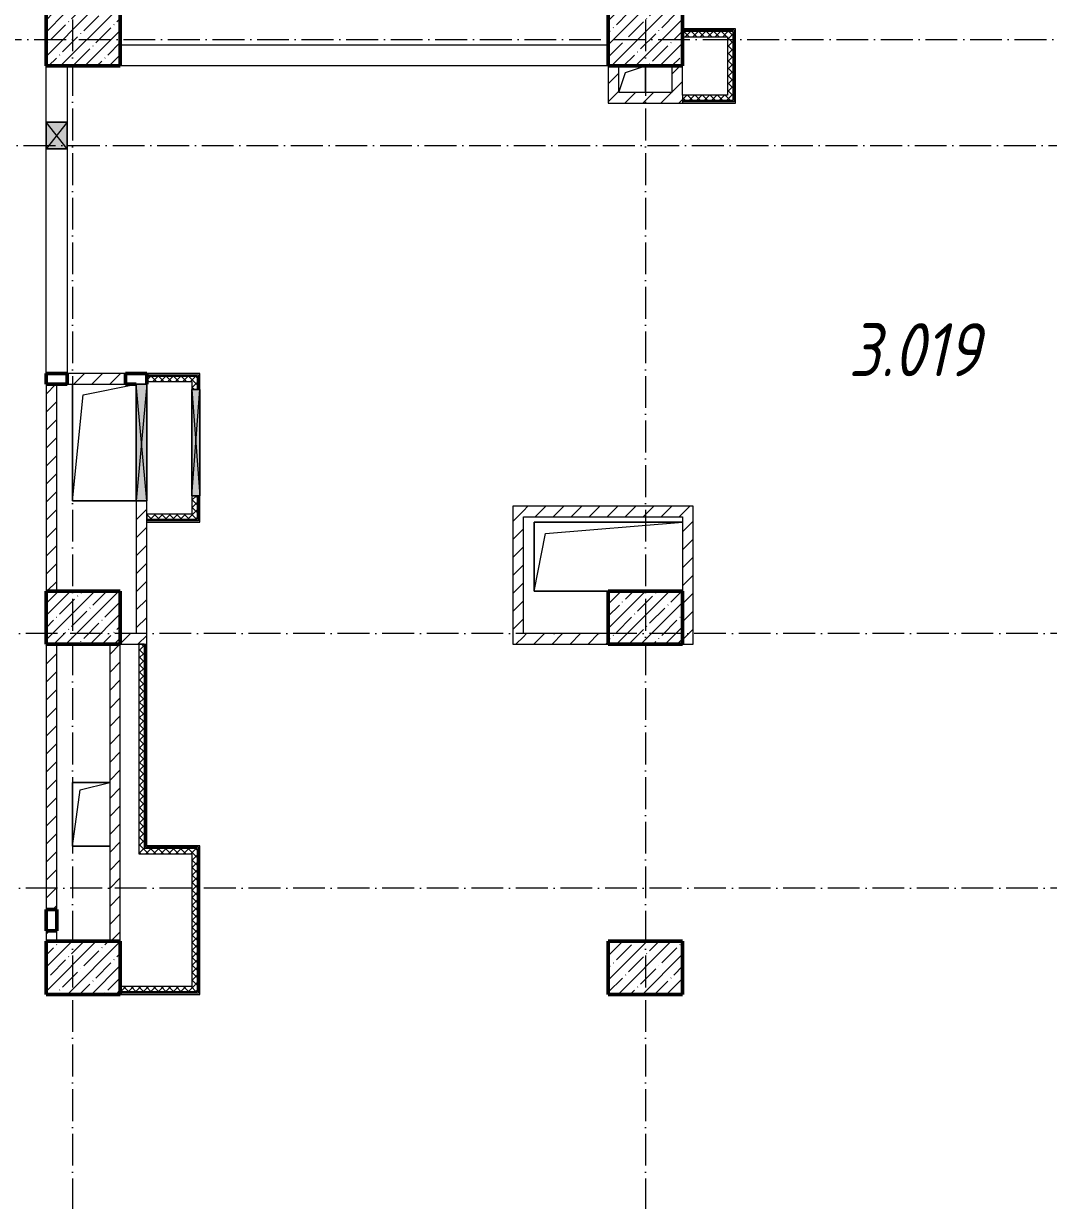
# Model space of a CAD drawing. Header units: millimetres. Extents: x -213536 to 1564669, y 70501 to 942238.
# Drawn here: x 627009 to 636671, y 350920 to 362012 of the extents above; entities that cross this region are included whole.
import ezdxf

# ---------------------------------------------------------------- set-up
doc = ezdxf.new("R2010")
doc.units = ezdxf.units.MM
doc.linetypes.add('50_200_ШТРИХ_1Т_ш5_п1_п1_', pattern=[700, 500, -100, 0, -100])
for name, color, linetype, lineweight in [('A-DETL-GENF-OTLN', 7, 'Continuous', 9), ('A-FLOR-____-OTLN', 7, 'Continuous', 9), ('A-GENM-____-OTLN', 7, 'Continuous', 9), ('A-GLAZ-____-OTLN', 7, 'Continuous', 9), ('A-WALL-____-MCUT', 7, 'Continuous', 13), ('A-WALL-____-MCUT-1', 7, 'Continuous', 9), ('A-WALL-____-PATT-1', 7, 'Continuous', 9), ('A-WALL-FNSH-MCUT-1', 7, 'Continuous', 9), ('I-WALL-____-OTLN', 7, 'Continuous', 9), ('S-COLS-____-MCUT', 7, 'Continuous', 50), ('S-COLS-____-OTLN', 7, 'Continuous', 9), ('S-GRID-____-OTLN-1', 7, '50_200_ШТРИХ_1Т_ш5_п1_п1_', 9), ('Марки помещений', 7, 'Continuous', 9)]:
    doc.layers.add(name, color=color, linetype=linetype, lineweight=lineweight)
doc.layers.add('A-WALL-____-PATT-3', color=9, linetype='Continuous', lineweight=9, true_color=0x808080)
doc.styles.add('ISOCPEUR_I_2', font='isocpeui.ttf', dxfattribs={"width": 0.85, "height": 2.3})
pattern_1 = [(45, (549721.47, 286281.11), (-84.85281, 84.85281), [])]
pattern_2 = [(45, (549721.475, 286281.11), (-35.35534, 35.35534), []), (135, (549721.475, 286281.11), (-35.35534, -35.35534), [])]

# ---------------------------------------------------------------- blocks, each defined once
blk = doc.blocks.new('BSC_Колонна _Прямоугольная - 500х700-V128-АР1_План отверстий 3 этажа в осях 1-64_Ю-ЯЯ')
at = {"layer": 'S-COLS-____-OTLN'}
h = blk.add_hatch(dxfattribs=at)
h.set_pattern_fill('FP_133', color=256, style=0, pattern_type=2)
h.set_pattern_definition([(315, (-66831.04, 77850), (114.04925, 114.04925), []), (315, (-66831.04, 77735.95), (114.04925, 114.04925), [201.613, -40.323, 3.353, -36.97])])
h.paths.add_polyline_path([(-250, -350), (250, -350), (250, 350), (-250, 350), (-250, 96)], flags=0)
at = {"layer": 'S-COLS-____-MCUT'}
for p, q in [((250, 350), (-250, 350)), ((-250, 350), (-250, -350)), ((250, -350), (250, 350)), ((-250, -350), (250, -350))]:
    blk.add_line(p, q, dxfattribs=at)
blk = doc.blocks.new('BSC_Колонна _Прямоугольная - 500х700-V129-АР1_План отверстий 3 этажа в осях 1-64_Ю-ЯЯ')
at = {"layer": 'S-COLS-____-OTLN'}
h = blk.add_hatch(dxfattribs=at)
h.set_pattern_fill('FP_134', color=256, style=0, pattern_type=2)
h.set_pattern_definition([(315, (-66831.04, 83150), (114.04925, 114.04925), []), (315, (-66831.04, 83035.95), (114.04925, 114.04925), [201.613, -40.323, 3.353, -36.97])])
h.paths.add_polyline_path([(-250, -350), (250, -350), (250, 350), (-250, 350)], flags=0)
at = {"layer": 'S-COLS-____-MCUT'}
for p, q in [((250, 350), (-250, 350)), ((-250, 350), (-250, -350)), ((250, -350), (250, 350)), ((-250, -350), (250, -350))]:
    blk.add_line(p, q, dxfattribs=at)
blk = doc.blocks.new('BSC_Колонна _Прямоугольная - 500х700-V131-АР1_План отверстий 3 этажа в осях 1-64_Ю-ЯЯ')
at = {"layer": 'S-COLS-____-OTLN'}
h = blk.add_hatch(dxfattribs=at)
h.set_pattern_fill('FP_136', color=256, style=0, pattern_type=2)
h.set_pattern_definition([(315, (-70131.04, 77850), (114.04925, 114.04925), []), (315, (-70131.04, 77735.95), (114.04925, 114.04925), [201.613, -40.323, 3.353, -36.97])])
h.paths.add_polyline_path([(-250, -350), (250, -350), (250, 350), (-250, 350), (-250, 96)], flags=0)
at = {"layer": 'S-COLS-____-MCUT'}
for p, q in [((250, 350), (-250, 350)), ((-250, 350), (-250, -350)), ((250, -350), (250, 350)), ((-250, -350), (250, -350))]:
    blk.add_line(p, q, dxfattribs=at)
blk = doc.blocks.new('BSC_Колонна _Прямоугольная - 500х700-V132-АР1_План отверстий 3 этажа в осях 1-64_Ю-ЯЯ')
at = {"layer": 'S-COLS-____-OTLN'}
h = blk.add_hatch(dxfattribs=at)
h.set_pattern_fill('FP_137', color=256, style=0, pattern_type=2)
h.set_pattern_definition([(315, (-70131.04, 83150), (114.04925, 114.04925), []), (315, (-70131.04, 83035.95), (114.04925, 114.04925), [201.613, -40.323, 3.353, -36.97])])
h.paths.add_polyline_path([(-250, -350), (250, -350), (250, 350), (-250, 350)], flags=0)
at = {"layer": 'S-COLS-____-MCUT'}
for p, q in [((250, 350), (-250, 350)), ((-250, 350), (-250, -350)), ((250, -350), (250, 350)), ((-250, -350), (250, -350))]:
    blk.add_line(p, q, dxfattribs=at)
blk = doc.blocks.new('BSC_Колонна _Прямоугольная - 500х700-V134-АР1_План отверстий 3 этажа в осях 1-64_Ю-ЯЯ')
at = {"layer": 'S-COLS-____-OTLN'}
h = blk.add_hatch(dxfattribs=at)
h.set_pattern_fill('FP_139', color=256, style=0, pattern_type=2)
h.set_pattern_definition([(315, (-75581.04, 77850), (114.04925, 114.04925), []), (315, (-75581.04, 77735.95), (114.04925, 114.04925), [201.613, -40.323, 3.353, -36.97])])
h.paths.add_polyline_path([(-250, 350), (-250, -350), (250, -350), (250, 350)], flags=0)
at = {"layer": 'S-COLS-____-MCUT'}
for p, q in [((250, 350), (-250, 350)), ((-250, 350), (-250, -350)), ((250, -350), (250, 350)), ((-250, -350), (250, -350))]:
    blk.add_line(p, q, dxfattribs=at)
blk = doc.blocks.new('BSC_Колонна _Прямоугольная - 500х700-V135-АР1_План отверстий 3 этажа в осях 1-64_Ю-ЯЯ')
at = {"layer": 'S-COLS-____-OTLN'}
h = blk.add_hatch(dxfattribs=at)
h.set_pattern_fill('FP_140', color=256, style=0, pattern_type=2)
h.set_pattern_definition([(315, (-75581.04, 83150), (114.04925, 114.04925), []), (315, (-75581.04, 83035.95), (114.04925, 114.04925), [201.613, -40.323, 3.353, -36.97])])
h.paths.add_polyline_path([(-250, 350), (-250, -350), (250, -350), (250, 350)], flags=0)
at = {"layer": 'S-COLS-____-MCUT'}
for p, q in [((250, 350), (-250, 350)), ((-250, 350), (-250, -350)), ((250, -350), (250, 350)), ((-250, -350), (250, -350))]:
    blk.add_line(p, q, dxfattribs=at)
blk = doc.blocks.new('AR_Отверстие прямоугольное _в плите_ - AR_Отверстие прямоугольное _в плите_-30552533-АР1_План отверстий 3 этажа в осях 1-64_Ю-ЯЯ')
at = {"layer": 'A-GENM-____-OTLN'}
for p, q in [((175, 300), (-175, 300)), ((-175, 300), (-175, -300)), ((-175, -300), (-105, 230)), ((-105, 230), (175, 300)), ((-175, -300), (175, -300))]:
    blk.add_line(p, q, dxfattribs=at)
blk = doc.blocks.new('AR_Отверстие прямоугольное _в плите_ - AR_Отверстие прямоугольное _в плите_-30552713-АР1_План отверстий 3 этажа в осях 1-64_Ю-ЯЯ')
at = {"layer": 'A-GENM-____-OTLN'}
for p, q in [((-300, 550), (-300, -550)), ((-300, -550), (-200, 450)), ((-200, 450), (300, 550)), ((-300, -550), (300, -550))]:
    blk.add_line(p, q, dxfattribs=at)
blk = doc.blocks.new('AR_Отверстие прямоугольное _в плите_ - AR_Отверстие прямоугольное _в плите_-V190-АР1_План отверстий 3 этажа в осях 1-64_Ю-ЯЯ')
at = {"layer": 'A-GENM-____-OTLN'}
for p, q in [((-63, 63), (125, 125)), ((125, -125), (125, 125)), ((-125, -125), (-63, 63))]:
    blk.add_line(p, q, dxfattribs=at)
blk = doc.blocks.new('AR_Отверстие прямоугольное _в плите_ - AR_Отверстие прямоугольное _в плите_-30552735-АР1_План отверстий 3 этажа в осях 1-64_Ю-ЯЯ')
at = {"layer": 'A-GENM-____-OTLN'}
for p, q in [((700, 325), (-700, 325)), ((-700, 325), (-700, -325)), ((-592, 217), (700, 325)), ((-700, -325), (-592, 217)), ((-700, -325), (0, -325))]:
    blk.add_line(p, q, dxfattribs=at)
blk = doc.blocks.new('BSC_Колонна _Прямоугольная1 - 200х100 _металл_-35191367-АР1_План отверстий 3 этажа в осях 1-64_Ю-ЯЯ')
at = {"layer": 'S-COLS-____-MCUT'}
for p, q in [((100, 50), (-100, 50)), ((-100, 50), (-100, -50)), ((100, -50), (100, 50)), ((-100, -50), (100, -50))]:
    blk.add_line(p, q, dxfattribs=at)
blk = doc.blocks.new('AR_Отверстие прямоугольное _в стене__БезПР - AR_Отверстие прямоугольное _в стене__БезПР-36392898-АР1_План отверстий 3 этажа в осях 1-64_Ю-ЯЯ')
at = {"layer": 'A-GLAZ-____-OTLN'}
blk.add_hatch(color=256, dxfattribs=at).paths.add_polyline_path([(125, 100), (-125, 100), (-125, -100), (125, -100)], flags=0)
at = {"layer": 'A-DETL-GENF-OTLN'}
for p, q in [((-125, -100), (-125, 100)), ((-125, 100), (125, 100)), ((125, 100), (-125, -100)), ((-125, 100), (125, -100)), ((125, 100), (-125, 100)), ((-125, 100), (-125, -100)), ((125, 100), (125, -100)), ((125, -100), (125, 100)), ((125, -100), (-125, -100)), ((-125, -100), (125, -100))]:
    blk.add_line(p, q, dxfattribs=at)
blk = doc.blocks.new('AR_Отверстие прямоугольное _в стене_ - AR_Отверстие прямоугольное _в стене__ОВ-36939483-АР1_План отверстий 3 этажа в осях 1-64_Ю-ЯЯ')
at = {"layer": 'A-GLAZ-____-OTLN'}
blk.add_hatch(color=256, dxfattribs=at).paths.add_polyline_path([(550, -50), (550, 50), (-550, 50), (-550, -50), (27, -50)], flags=0)
at = {"layer": 'A-DETL-GENF-OTLN'}
for p, q in [((-550, -50), (-550, 50)), ((-550, 50), (550, 50)), ((550, 50), (-550, -50)), ((-550, 50), (550, -50)), ((550, 50), (-550, 50)), ((-550, 50), (-550, -50)), ((550, 50), (550, -50)), ((550, -50), (550, 50)), ((550, -50), (-550, -50)), ((-550, -50), (550, -50))]:
    blk.add_line(p, q, dxfattribs=at)
blk = doc.blocks.new('AR_Отверстие прямоугольное _в стене__БезПР - AR_Отверстие прямоугольное _в стене__БезПР-36899796-АР1_План отверстий 3 этажа в осях 1-64_Ю-ЯЯ')
at = {"layer": 'A-GLAZ-____-OTLN'}
blk.add_hatch(color=256, dxfattribs=at).paths.add_polyline_path([(-500, -38), (500, -38), (500, 38), (-500, 38)], flags=0)
at = {"layer": 'A-DETL-GENF-OTLN'}
for p, q in [((-500, -38), (-500, 38)), ((-500, 38), (500, 38)), ((500, 38), (-500, -38)), ((-500, 38), (500, -38)), ((500, 38), (-500, 38)), ((-500, 38), (-500, -38)), ((500, 38), (500, -38)), ((500, -38), (500, 38)), ((500, -38), (-500, -38)), ((-500, -38), (500, -38))]:
    blk.add_line(p, q, dxfattribs=at)
at = {"layer": 'A-GLAZ-____-OTLN'}
blk.add_line((500, 38), (-500, 38), dxfattribs=at)
blk = doc.blocks.new('BSC_Колонна _Прямоугольная1 - 200х100 _металл_-V214-АР1_План отверстий 3 этажа в осях 1-64_Ю-ЯЯ')
at = {"layer": 'S-COLS-____-MCUT'}
for p, q in [((100, 50), (-100, 50)), ((-100, 50), (-100, -50)), ((100, -50), (100, 50)), ((-100, -50), (0, -50))]:
    blk.add_line(p, q, dxfattribs=at)

msp = doc.modelspace()

# ---------------------------------------------------------------- hatches: boundary and pattern name
at = {"layer": 'A-WALL-____-PATT-1'}
h = msp.add_hatch(dxfattribs=at)
h.set_pattern_fill('FP_7', color=256, style=0, pattern_type=2)
h.set_pattern_definition(pattern_1)
h.paths.add_polyline_path([(632621.5, 361362.2), (632621.5, 361612.2), (632521.5, 361612.2), (632521.5, 361362.2)], flags=0)
h = msp.add_hatch(dxfattribs=at)
h.set_pattern_fill('FP_7', color=256, style=0, pattern_type=2)
h.set_pattern_definition(pattern_1)
h.paths.add_polyline_path([(633221.5, 361362.2), (633221.5, 361612.2), (633121.5, 361612.2), (633121.5, 361362.2)], flags=0)
h = msp.add_hatch(dxfattribs=at)
h.set_pattern_fill('FP_7', color=256, style=0, pattern_type=2)
h.set_pattern_definition(pattern_1)
h.paths.add_polyline_path([(632521.5, 361262.2), (633221.5, 361262.2), (633221.5, 361362.2), (632521.5, 361362.2)], flags=0)
h = msp.add_hatch(dxfattribs=at)
h.set_pattern_fill('FP_7', color=256, style=0, pattern_type=2)
h.set_pattern_definition(pattern_1)
h.paths.add_polyline_path([(627475.9, 358612.2), (627971.5, 358612.2), (627971.5, 358712.2), (627421.5, 358712.2), (627421.5, 358612.2)], flags=0)
h = msp.add_hatch(dxfattribs=at)
h.set_pattern_fill('FP_7', color=256, style=0, pattern_type=2)
h.set_pattern_definition(pattern_1)
h.paths.add_polyline_path([(627321.5, 356662.2), (627321.5, 358612.2), (627221.5, 358612.2), (627221.5, 356662.2)], flags=0)
h = msp.add_hatch(dxfattribs=at)
h.set_pattern_fill('FP_7', color=256, style=0, pattern_type=2)
h.set_pattern_definition(pattern_1)
h.paths.add_polyline_path([(628071.5, 356262.2), (628171.5, 356262.2), (628171.5, 357512.2), (628071.5, 357512.2), (628071.5, 356420.4)], flags=0)
h = msp.add_hatch(dxfattribs=at)
h.set_pattern_fill('FP_7', color=256, style=0, pattern_type=2)
h.set_pattern_definition(pattern_1)
h.paths.add_polyline_path([(631621.5, 356162.2), (631721.5, 356162.2), (631721.5, 357462.2), (631621.5, 357462.2)], flags=0)
h = msp.add_hatch(dxfattribs=at)
h.set_pattern_fill('FP_7', color=256, style=0, pattern_type=2)
h.set_pattern_definition(pattern_1)
h.paths.add_polyline_path([(633221.5, 357362.2), (633321.5, 357362.2), (633321.5, 357462.2), (631721.5, 357462.2), (631721.5, 357362.2)], flags=0)
h = msp.add_hatch(dxfattribs=at)
h.set_pattern_fill('FP_7', color=256, style=0, pattern_type=2)
h.set_pattern_definition(pattern_1)
h.paths.add_polyline_path([(633321.5, 356162.2), (633321.5, 357362.2), (633221.5, 357362.2), (633221.5, 356162.2)], flags=0)
h = msp.add_hatch(dxfattribs=at)
h.set_pattern_fill('FP_7', color=256, style=0, pattern_type=2)
h.set_pattern_definition(pattern_1)
h.paths.add_polyline_path([(627921.5, 356162.2), (628171.5, 356162.2), (628171.5, 356262.2), (627921.5, 356262.2)], flags=0)
h = msp.add_hatch(dxfattribs=at)
h.set_pattern_fill('FP_7', color=256, style=0, pattern_type=2)
h.set_pattern_definition(pattern_1)
h.paths.add_polyline_path([(632521.5, 356162.2), (632521.5, 356262.2), (631721.5, 356262.2), (631721.5, 356162.2)], flags=0)
h = msp.add_hatch(dxfattribs=at)
h.set_pattern_fill('FP_7', color=256, style=0, pattern_type=2)
h.set_pattern_definition(pattern_1)
h.paths.add_polyline_path([(627221.5, 353362.2), (627321.5, 353362.2), (627321.5, 353462.2), (627221.5, 353462.2)], flags=0)
h.paths.add_polyline_path([(627221.5, 353662.2), (627321.5, 353662.2), (627321.5, 356162.2), (627221.5, 356162.2)], flags=0)
h = msp.add_hatch(dxfattribs=at)
h.set_pattern_fill('FP_7', color=256, style=0, pattern_type=2)
h.set_pattern_definition(pattern_1)
h.paths.add_polyline_path([(627921.5, 353362.2), (627921.5, 356162.2), (627821.5, 356162.2), (627821.5, 353362.2)], flags=0)
at = {"layer": 'A-WALL-____-PATT-3'}
h = msp.add_hatch(dxfattribs=at)
h.set_pattern_fill('FP_10', color=256, style=0, pattern_type=2)
h.set_pattern_definition(pattern_2)
h.paths.add_polyline_path([(633646.5, 361337.2), (633696.5, 361337.2), (633696.5, 361937.2), (633646.5, 361937.2), (633646.5, 361887.2)], flags=0)
h.paths.add_polyline_path([(633646.5, 364687.2), (633696.5, 364687.2), (633696.5, 365337.2), (633646.5, 365337.2), (633646.5, 364737.2)], flags=0)
h.paths.add_polyline_path([(633646.5, 368037.2), (633696.5, 368037.2), (633696.5, 368687.2), (633646.5, 368687.2), (633646.5, 368087.2)], flags=0)
h = msp.add_hatch(dxfattribs=at)
h.set_pattern_fill('FP_10', color=256, style=0, pattern_type=2)
h.set_pattern_definition(pattern_2)
h.paths.add_polyline_path([(633646.5, 361887.2), (633646.5, 361937.2), (633221.5, 361937.2), (633221.5, 361887.2)], flags=0)
h = msp.add_hatch(dxfattribs=at)
h.set_pattern_fill('FP_10', color=256, style=0, pattern_type=2)
h.set_pattern_definition(pattern_2)
h.paths.add_polyline_path([(633696.5, 361287.2), (633696.5, 361337.2), (633221.5, 361337.2), (633221.5, 361287.2), (633662, 361287.2)], flags=0)
h = msp.add_hatch(dxfattribs=at)
h.set_pattern_fill('FP_10', color=256, style=0, pattern_type=2)
h.set_pattern_definition(pattern_2)
h.paths.add_polyline_path([(628171.5, 358637.2), (628596.5, 358637.2), (628596.5, 358687.2), (628171.5, 358687.2)], flags=0)
h = msp.add_hatch(dxfattribs=at)
h.set_pattern_fill('FP_10', color=256, style=0, pattern_type=2)
h.set_pattern_definition(pattern_2)
h.paths.add_polyline_path([(628646.5, 352937.2), (628646.5, 354237.2), (628596.5, 354237.2), (628596.5, 352937.2)], flags=0)
h.paths.add_polyline_path([(628596.5, 357337.2), (628646.5, 357337.2), (628646.5, 357562.2), (628596.5, 357562.2), (628596.5, 357387.2)], flags=0)
h.paths.add_polyline_path([(628641.7, 358562.2), (628646.5, 358562.2), (628646.5, 358687.2), (628596.5, 358687.2), (628596.5, 358562.2)], flags=0)
h = msp.add_hatch(dxfattribs=at)
h.set_pattern_fill('FP_10', color=256, style=0, pattern_type=2)
h.set_pattern_definition(pattern_2)
h.paths.add_polyline_path([(628596.5, 357337.2), (628596.5, 357387.2), (628171.5, 357387.2), (628171.5, 357337.2)], flags=0)
h = msp.add_hatch(dxfattribs=at)
h.set_pattern_fill('FP_10', color=256, style=0, pattern_type=2)
h.set_pattern_definition(pattern_2)
h.paths.add_polyline_path([(628096.5, 354237.2), (628146.5, 354237.2), (628146.5, 356162.2), (628096.5, 356162.2), (628096.5, 354249.7)], flags=0)
h = msp.add_hatch(dxfattribs=at)
h.set_pattern_fill('FP_10', color=256, style=0, pattern_type=2)
h.set_pattern_definition(pattern_2)
h.paths.add_polyline_path([(628596.5, 354187.2), (628596.5, 354237.2), (628096.5, 354237.2), (628096.5, 354187.2)], flags=0)
h = msp.add_hatch(dxfattribs=at)
h.set_pattern_fill('FP_10', color=256, style=0, pattern_type=2)
h.set_pattern_definition(pattern_2)
h.paths.add_polyline_path([(628646.5, 352887.2), (628646.5, 352937.2), (627921.5, 352937.2), (627921.5, 352887.2)], flags=0)

# ---------------------------------------------------------------- linework, layer by layer
at = {"layer": 'A-FLOR-____-OTLN'}
for p, q in [((632871.5, 361612.2), (632871.5, 361362.2)), ((627471.5, 357512.2), (627471.5, 358612.2)), ((628071.5, 357512.2), (627471.5, 357512.2)), ((631821.5, 357312.2), (633221.5, 357312.2)), ((631821.5, 356662.2), (631821.5, 357312.2)), ((632521.5, 356662.2), (631821.5, 356662.2)), ((627471.5, 354859.8), (627821.5, 354859.8)), ((627471.5, 354259.8), (627471.5, 354859.8)), ((627821.5, 354259.8), (627471.5, 354259.8))]:
    msp.add_line(p, q, dxfattribs=at)
at = {"layer": 'A-WALL-____-MCUT'}
for p, q in [((633696.5, 361937.2), (633221.5, 361937.2)), ((633221.5, 361887.2), (633646.5, 361887.2)), ((633646.5, 361887.2), (633646.5, 361337.2)), ((633696.5, 361937.2), (633696.5, 361287.2)), ((633646.5, 361337.2), (633221.5, 361337.2)), ((633221.5, 361337.2), (633221.5, 361287.2)), ((633696.5, 361287.2), (633221.5, 361287.2)), ((628171.5, 358687.2), (628646.5, 358687.2)), ((628171.5, 358637.2), (628596.5, 358637.2)), ((628596.5, 358637.2), (628596.5, 358562.2)), ((628646.5, 358687.2), (628646.5, 358562.2)), ((628596.5, 357562.2), (628596.5, 357387.2)), ((628646.5, 357562.2), (628646.5, 357337.2)), ((628596.5, 357387.2), (628171.5, 357387.2)), ((628171.5, 357387.2), (628171.5, 357337.2)), ((628646.5, 357337.2), (628171.5, 357337.2)), ((628146.5, 356162.2), (628096.5, 356162.2)), ((628096.5, 356162.2), (628096.5, 354187.2)), ((628146.5, 356162.2), (628146.5, 354237.2)), ((628096.5, 354187.2), (628596.5, 354187.2)), ((628646.5, 354237.2), (628146.5, 354237.2)), ((628596.5, 354187.2), (628596.5, 352937.2)), ((628646.5, 354237.2), (628646.5, 352887.2)), ((628596.5, 352937.2), (627921.5, 352937.2)), ((628646.5, 352887.2), (627921.5, 352887.2))]:
    msp.add_line(p, q, dxfattribs=at)
at = {"layer": 'A-WALL-____-MCUT-1'}
for p, q in [((633709, 361949.7), (633221.5, 361949.7)), ((633709, 361949.7), (633709, 361274.7)), ((633709, 361274.7), (633221.5, 361274.7)), ((628171.5, 358699.7), (628659, 358699.7)), ((628659, 358699.7), (628659, 358562.2)), ((628659, 357562.2), (628659, 357324.7)), ((628659, 357324.7), (628171.5, 357324.7)), ((628159, 356162.2), (628159, 354249.7)), ((628659, 354249.7), (628159, 354249.7)), ((628659, 354249.7), (628659, 352874.7)), ((628659, 352874.7), (627921.5, 352874.7))]:
    msp.add_line(p, q, dxfattribs=at)
at = {"layer": 'A-WALL-FNSH-MCUT-1'}
for p, q in [((633721.5, 361962.2), (633221.5, 361962.2)), ((633721.5, 361262.2), (633721.5, 361962.2)), ((632521.5, 361612.2), (632521.5, 361262.2)), ((632621.5, 361362.2), (632621.5, 361612.2)), ((633121.5, 361612.2), (633121.5, 361362.2)), ((633221.5, 361337.2), (633221.5, 361612.2)), ((633121.5, 361362.2), (632621.5, 361362.2)), ((633221.5, 361287.2), (633221.5, 361262.2)), ((632521.5, 361262.2), (633721.5, 361262.2)), ((627971.5, 358712.2), (627421.5, 358712.2)), ((628671.5, 358712.2), (628171.5, 358712.2)), ((628671.5, 358562.2), (628671.5, 358712.2)), ((627221.5, 358612.2), (627221.5, 356662.2)), ((627321.5, 356662.2), (627321.5, 358612.2)), ((627421.5, 358612.2), (627971.5, 358612.2)), ((628071.5, 357512.2), (628071.5, 356262.2)), ((628171.5, 356162.2), (628171.5, 357512.2)), ((628671.5, 357312.2), (628671.5, 357562.2)), ((631621.5, 357462.2), (631621.5, 356162.2)), ((633321.5, 357462.2), (631621.5, 357462.2)), ((633321.5, 356162.2), (633321.5, 357462.2)), ((628171.5, 357312.2), (628671.5, 357312.2)), ((631721.5, 356262.2), (631721.5, 357362.2)), ((631721.5, 357362.2), (633221.5, 357362.2)), ((633221.5, 357362.2), (633221.5, 356662.2)), ((628071.5, 356262.2), (627921.5, 356262.2)), ((632521.5, 356262.2), (631721.5, 356262.2)), ((627221.5, 356162.2), (627221.5, 353662.2)), ((627321.5, 353662.2), (627321.5, 356162.2)), ((627821.5, 356162.2), (627821.5, 353362.2)), ((627921.5, 356162.2), (628171.5, 356162.2)), ((627921.5, 353362.2), (627921.5, 356162.2)), ((628171.5, 354262.2), (628171.5, 356162.2)), ((631621.5, 356162.2), (632521.5, 356162.2)), ((633221.5, 356162.2), (633321.5, 356162.2)), ((628671.5, 354262.2), (628171.5, 354262.2)), ((628671.5, 352862.2), (628671.5, 354262.2)), ((627221.5, 353462.2), (627221.5, 353362.2)), ((627321.5, 353362.2), (627321.5, 353462.2)), ((627921.5, 352862.2), (628671.5, 352862.2))]:
    msp.add_line(p, q, dxfattribs=at)
at = {"layer": 'I-WALL-____-OTLN'}
for p, q in [((627921.5, 361812.2), (632521.5, 361812.2)), ((627221.5, 361082.2), (627221.5, 361612.2)), ((627421.5, 361612.2), (627421.5, 361082.2)), ((632521.5, 361612.2), (627921.5, 361612.2)), ((627221.5, 358712.2), (627221.5, 360832.2)), ((627421.5, 360832.2), (627421.5, 358712.2))]:
    msp.add_line(p, q, dxfattribs=at)
at = {"layer": 'S-GRID-____-OTLN-1', "color": 251, "ltscale": 0.6, "true_color": 0x636466}
for p, q in [((627471.5, 377174), (627471.5, 326262.2)), ((632871.5, 377174), (632871.5, 326262.2)), ((598963.5, 361862.2), (653795.9, 361862.2)), ((584158.9, 360862.2), (653795.9, 360862.2)), ((653795.9, 356262.2), (598963.5, 356262.2)), ((653795.9, 353862.2), (545052.7, 353862.2))]:
    msp.add_line(p, q, dxfattribs=at)

# ---------------------------------------------------------------- block references
at = {"layer": 'A-GENM-____-OTLN'}
for name, p in [('AR_Отверстие прямоугольное _в плите_ - AR_Отверстие прямоугольное _в плите_-V190-АР1_План отверстий 3 этажа в осях 1-64_Ю-ЯЯ', (632746.5, 361487.2)), ('AR_Отверстие прямоугольное _в плите_ - AR_Отверстие прямоугольное _в плите_-30552713-АР1_План отверстий 3 этажа в осях 1-64_Ю-ЯЯ', (627771.5, 358062.2)), ('AR_Отверстие прямоугольное _в плите_ - AR_Отверстие прямоугольное _в плите_-30552735-АР1_План отверстий 3 этажа в осях 1-64_Ю-ЯЯ', (632521.5, 356987.2)), ('AR_Отверстие прямоугольное _в плите_ - AR_Отверстие прямоугольное _в плите_-30552533-АР1_План отверстий 3 этажа в осях 1-64_Ю-ЯЯ', (627646.5, 354559.8))]:
    msp.add_blockref(name, p, dxfattribs=at)
at = {"layer": 'A-GLAZ-____-OTLN'}
for name, p, rotation in [('AR_Отверстие прямоугольное _в стене__БезПР - AR_Отверстие прямоугольное _в стене__БезПР-36392898-АР1_План отверстий 3 этажа в осях 1-64_Ю-ЯЯ', (627321.5, 360957.2), 269.9999999999996), ('AR_Отверстие прямоугольное _в стене_ - AR_Отверстие прямоугольное _в стене__ОВ-36939483-АР1_План отверстий 3 этажа в осях 1-64_Ю-ЯЯ', (628121.5, 358062.2), 270), ('AR_Отверстие прямоугольное _в стене__БезПР - AR_Отверстие прямоугольное _в стене__БезПР-36899796-АР1_План отверстий 3 этажа в осях 1-64_Ю-ЯЯ', (628634, 358062.2), 89.99999999999984)]:
    msp.add_blockref(name, p, dxfattribs=dict(at, rotation=rotation))
at = {"layer": 'S-COLS-____-OTLN'}
for name, p, rotation in [('BSC_Колонна _Прямоугольная - 500х700-V134-АР1_План отверстий 3 этажа в осях 1-64_Ю-ЯЯ', (627571.5, 361862.2), 89.9999999999999), ('BSC_Колонна _Прямоугольная - 500х700-V135-АР1_План отверстий 3 этажа в осях 1-64_Ю-ЯЯ', (632871.5, 361862.2), 89.9999999999999), ('BSC_Колонна _Прямоугольная1 - 200х100 _металл_-35191367-АР1_План отверстий 3 этажа в осях 1-64_Ю-ЯЯ', (627321.5, 358662.2), 180), ('BSC_Колонна _Прямоугольная - 500х700-V131-АР1_План отверстий 3 этажа в осях 1-64_Ю-ЯЯ', (627571.5, 356412.2), 89.9999999999999), ('BSC_Колонна _Прямоугольная - 500х700-V132-АР1_План отверстий 3 этажа в осях 1-64_Ю-ЯЯ', (632871.5, 356412.2), 89.9999999999999), ('BSC_Колонна _Прямоугольная1 - 200х100 _металл_-35191367-АР1_План отверстий 3 этажа в осях 1-64_Ю-ЯЯ', (627271.5, 353562.2), 270.0000000000001), ('BSC_Колонна _Прямоугольная - 500х700-V128-АР1_План отверстий 3 этажа в осях 1-64_Ю-ЯЯ', (627571.5, 353112.2), 89.9999999999999), ('BSC_Колонна _Прямоугольная - 500х700-V129-АР1_План отверстий 3 этажа в осях 1-64_Ю-ЯЯ', (632871.5, 353112.2), 89.9999999999999)]:
    msp.add_blockref(name, p, dxfattribs=dict(at, rotation=rotation))
msp.add_blockref('BSC_Колонна _Прямоугольная1 - 200х100 _металл_-V214-АР1_План отверстий 3 этажа в осях 1-64_Ю-ЯЯ', (628071.5, 358662.2), dxfattribs=at)

# ---------------------------------------------------------------- texts
at = {"layer": 'Марки помещений', "insert": (634786.7, 359188.2), "char_height": 500, "width": 737.552, "attachment_point": 1, "style": 'ISOCPEUR_I_2'}
msp.add_mtext('3.019', dxfattribs=at)

doc.saveas('drawing.dxf')
